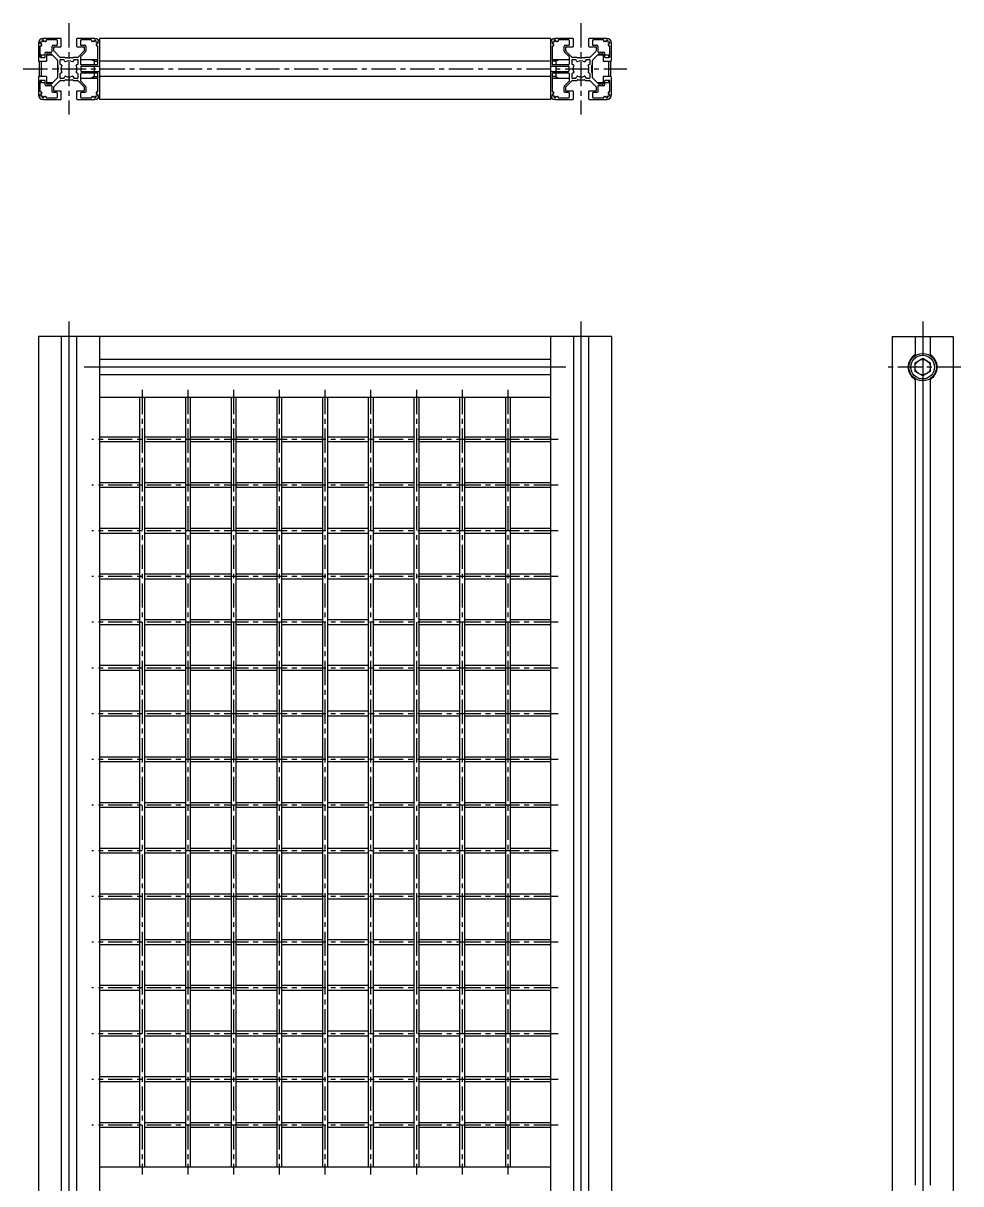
# Model space of a CAD drawing. Extents: x -10 to 605, y -8 to 1496.
# Drawn here: x -10 to 605, y 734 to 1496 of the extents above; entities that cross this region are included whole.
import ezdxf

# ---------------------------------------------------------------- set-up
doc = ezdxf.new("R2010")
doc.units = 0
doc.header["$LTSCALE"] = 0.5
doc.linetypes.add('CENTER', pattern=[50.8, 31.75, -6.35, 6.35, -6.35])
for name, color, linetype in [('MSM_CENTER', 1, 'CENTER'), ('MSM_CONTINUOUS', 7, 'CONTINUOUS'), ('MSM_NARROW', 5, 'CONTINUOUS')]:
    doc.layers.add(name, color=color, linetype=linetype)

msp = doc.modelspace()

# ---------------------------------------------------------------- linework, layer by layer
at = {"layer": 'MSM_CENTER'}
for p, q in [((20, 1495.7), (20, 1435.7)), ((356, 1495.7), (356, 1435.7)), ((-10, 1465.7), (386, 1465.7)), ((20, 1300), (20, 0)), ((356, 1300), (356, 0)), ((580.25, 1300), (580.25, 0)), ((346, 1270), (30, 1270)), ((605.25, 1270), (555.25, 1270)), ((68, 1255), (68, 740)), ((98, 1255), (98, 740)), ((128, 1255), (128, 740)), ((158, 1255), (158, 740)), ((188, 1255), (188, 740)), ((218, 1255), (218, 740)), ((248, 1255), (248, 740)), ((278, 1255), (278, 740)), ((308, 1255), (308, 740)), ((341, 1222.5), (35, 1222.5)), ((341, 1192.5), (35, 1192.5)), ((341, 1162.5), (35, 1162.5)), ((341, 1132.5), (35, 1132.5)), ((341, 1102.5), (35, 1102.5)), ((341, 1072.5), (35, 1072.5)), ((341, 1042.5), (35, 1042.5)), ((341, 1012.5), (35, 1012.5)), ((341, 982.5), (35, 982.5)), ((341, 952.5), (35, 952.5)), ((341, 922.5), (35, 922.5)), ((341, 892.5), (35, 892.5)), ((341, 862.5), (35, 862.5)), ((341, 832.5), (35, 832.5)), ((341, 802.5), (35, 802.5)), ((341, 772.5), (35, 772.5))]:
    msp.add_line(p, q, dxfattribs=at)
at = {"layer": 'MSM_CONTINUOUS'}
for p, q in [((14.6, 1485.7), (3, 1485.7)), ((37, 1485.7), (25.4, 1485.7)), ((40, 1485.7), (40, 1445.7)), ((336, 1485.7), (40, 1485.7)), ((336, 1485.7), (336, 1445.7)), ((350.6, 1485.7), (339, 1485.7)), ((373, 1485.7), (361.4, 1485.7)), ((0, 1482.7), (0, 1471.1)), ((1, 1483), (1, 1482.6)), ((1, 1480.4), (1, 1473.7)), ((2.1, 1483.3), (1.3, 1483.3)), ((1.3, 1482.3), (1.7, 1482.3)), ((1.7, 1480.7), (1.3, 1480.7)), ((2, 1482), (2, 1481)), ((2.4, 1484.4), (2.4, 1483.6)), ((3.1, 1484.7), (2.7, 1484.7)), ((3.4, 1484), (3.4, 1484.4)), ((4.7, 1483.7), (3.7, 1483.7)), ((5, 1484.4), (5, 1484)), ((12, 1484.7), (5.3, 1484.7)), ((9, 1477.2), (9, 1480.7)), ((9.5, 1481.2), (12, 1481.2)), ((10, 1477.47), (10, 1479.9)), ((10.3, 1480.2), (14.6, 1480.2)), ((12.5, 1481.7), (12.5, 1484.2)), ((15, 1480.6), (15, 1485.3)), ((25, 1485.3), (25, 1480.6)), ((25.4, 1480.2), (29.7, 1480.2)), ((27.5, 1484.2), (27.5, 1481.7)), ((34.7, 1484.7), (28, 1484.7)), ((28, 1481.2), (30.5, 1481.2)), ((30, 1479.9), (30, 1477.47)), ((31, 1480.7), (31, 1477.47)), ((35, 1484), (35, 1484.4)), ((36.3, 1483.7), (35.3, 1483.7)), ((36.6, 1484.4), (36.6, 1484)), ((37.3, 1484.7), (36.9, 1484.7)), ((37.6, 1483.6), (37.6, 1484.4)), ((38.7, 1483.3), (37.9, 1483.3)), ((38, 1481), (38, 1482)), ((38.3, 1482.3), (38.7, 1482.3)), ((38.7, 1480.7), (38.3, 1480.7)), ((39, 1482.6), (39, 1483)), ((39, 1469), (39, 1480.4)), ((337, 1483), (337, 1482.6)), ((337, 1480.4), (337, 1468.8)), ((338.1, 1483.3), (337.3, 1483.3)), ((337.3, 1482.3), (337.7, 1482.3)), ((337.7, 1480.7), (337.3, 1480.7)), ((338, 1482), (338, 1481)), ((338.4, 1484.4), (338.4, 1483.6)), ((339.1, 1484.7), (338.7, 1484.7)), ((339.4, 1484), (339.4, 1484.4)), ((340.7, 1483.7), (339.7, 1483.7)), ((341, 1484.4), (341, 1484)), ((348, 1484.7), (341.3, 1484.7)), ((345, 1477.47), (345, 1480.7)), ((345.5, 1481.2), (348, 1481.2)), ((346, 1477.59), (346, 1479.9)), ((346.3, 1480.2), (350.6, 1480.2)), ((348.5, 1481.7), (348.5, 1484.2)), ((351, 1480.6), (351, 1485.3)), ((361, 1485.3), (361, 1480.6)), ((361.4, 1480.2), (365.7, 1480.2)), ((363.5, 1484.2), (363.5, 1481.7)), ((370.7, 1484.7), (364, 1484.7)), ((364, 1481.2), (366.5, 1481.2)), ((366, 1479.9), (366, 1477.59)), ((367, 1480.7), (367, 1477.2)), ((371, 1484), (371, 1484.4)), ((372.3, 1483.7), (371.3, 1483.7)), ((372.6, 1484.4), (372.6, 1484)), ((373.3, 1484.7), (372.9, 1484.7)), ((373.6, 1483.6), (373.6, 1484.4)), ((374.7, 1483.3), (373.9, 1483.3)), ((374, 1481), (374, 1482)), ((374.3, 1482.3), (374.7, 1482.3)), ((374.7, 1480.7), (374.3, 1480.7)), ((375, 1482.6), (375, 1483)), ((375, 1473.7), (375, 1480.4)), ((376, 1471.1), (376, 1482.7)), ((0.4, 1470.7), (5.1, 1470.7)), ((0.5, 1470.7), (0.5, 1460.7)), ((1.7, 1474.7), (1, 1474)), ((1.5, 1473.2), (4, 1473.2)), ((1.7, 1474.7), (1.7, 1473.2)), ((4.5, 1474.7), (1.7, 1474.7)), ((1.7, 1470.7), (1.7, 1460.7)), ((4.5, 1473.7), (4.5, 1476.2)), ((5, 1476.7), (8.5, 1476.7)), ((5.5, 1471.1), (5.5, 1475.4)), ((9.23, 1474.7), (5.5, 1474.7)), ((5.8, 1475.7), (8.11, 1475.7)), ((8.32, 1475.61), (12.41, 1471.52)), ((14.18, 1473.29), (10, 1477.47)), ((12.5, 1471.31), (12.5, 1468.52)), ((14, 1471.4), (14, 1469.07)), ((16.63, 1471.7), (14.3, 1471.7)), ((17.18, 1473.2), (14.39, 1473.2)), ((17.4, 1470.6), (16.89, 1471.54)), ((17.71, 1472.94), (17.33, 1473.16)), ((19.4, 1472.9), (17.86, 1472.9)), ((20, 1472.6), (19.55, 1472.86)), ((20.45, 1472.86), (20, 1472.6)), ((22.14, 1472.9), (20.6, 1472.9)), ((22.74, 1473.2), (22.29, 1472.94)), ((23.11, 1471.54), (22.6, 1470.6)), ((25.61, 1473.2), (22.74, 1473.2)), ((25.7, 1471.7), (23.37, 1471.7)), ((30, 1477.47), (25.82, 1473.29)), ((26, 1469.07), (26, 1471.4)), ((27.5, 1473.14), (27.5, 1469)), ((39, 1471.7), (27.5, 1471.7)), ((30.71, 1476.76), (27.79, 1473.85)), ((36.5, 1471.7), (36.5, 1468.5)), ((336, 1470.7), (40, 1470.7)), ((348.5, 1471.7), (337, 1471.7)), ((339.5, 1471.7), (339.5, 1468.5)), ((348.21, 1473.85), (345.29, 1476.76)), ((350.18, 1473.29), (346.09, 1477.38)), ((348.5, 1469), (348.5, 1473.14)), ((350, 1471.4), (350, 1469.07)), ((352.63, 1471.7), (350.3, 1471.7)), ((353.18, 1473.2), (350.39, 1473.2)), ((353.4, 1470.6), (352.89, 1471.54)), ((353.71, 1472.94), (353.33, 1473.16)), ((355.4, 1472.9), (353.86, 1472.9)), ((356, 1472.6), (355.55, 1472.86)), ((356.45, 1472.86), (356, 1472.6)), ((358.14, 1472.9), (356.6, 1472.9)), ((358.67, 1473.16), (358.29, 1472.94)), ((359.11, 1471.54), (358.6, 1470.6)), ((361.61, 1473.2), (358.82, 1473.2)), ((361.7, 1471.7), (359.37, 1471.7)), ((365.91, 1477.38), (361.82, 1473.29)), ((362, 1469.07), (362, 1471.4)), ((363.5, 1468.52), (363.5, 1471.31)), ((363.59, 1471.52), (367.68, 1475.61)), ((370.5, 1474.7), (366.77, 1474.7)), ((367.5, 1476.7), (371, 1476.7)), ((367.89, 1475.7), (370.2, 1475.7)), ((370.5, 1475.4), (370.5, 1471.1)), ((370.9, 1470.7), (375.6, 1470.7)), ((371.5, 1476.2), (371.5, 1473.7)), ((374.3, 1474.7), (371.5, 1474.7)), ((372, 1473.2), (374.5, 1473.2)), ((375, 1474), (374.3, 1474.7)), ((374.3, 1473.2), (374.3, 1474.7)), ((374.3, 1460.7), (374.3, 1470.7)), ((375.5, 1460.7), (375.5, 1470.7)), ((12.5, 1468.52), (12.5, 1462.88)), ((12.5, 1462.88), (12.5, 1460.09)), ((12.54, 1468.37), (12.76, 1467.99)), ((12.76, 1463.41), (12.54, 1463.03)), ((12.8, 1467.84), (12.8, 1466.3)), ((12.8, 1465.1), (12.8, 1463.56)), ((12.84, 1466.15), (13.1, 1465.7)), ((13.1, 1465.7), (12.84, 1465.25)), ((14.16, 1468.81), (15.11, 1468.3)), ((15.11, 1463.1), (14.16, 1462.6)), ((24.89, 1468.3), (25.84, 1468.81)), ((25.84, 1462.6), (24.89, 1463.1)), ((28, 1468.5), (38.5, 1468.5)), ((28, 1464.2), (28, 1467.2)), ((38.7, 1462.9), (28, 1462.9)), ((28.3, 1467.5), (39.5, 1467.5)), ((39.5, 1463.9), (28.3, 1463.9)), ((36.5, 1467.5), (36.5, 1463.9)), ((36.5, 1462.9), (36.5, 1459.7)), ((39, 1451), (39, 1462.6)), ((336.5, 1467.5), (347.7, 1467.5)), ((347.7, 1463.9), (336.5, 1463.9)), ((337.3, 1468.5), (348, 1468.5)), ((348, 1462.9), (337.5, 1462.9)), ((339.5, 1467.5), (339.5, 1463.9)), ((339.5, 1462.9), (339.5, 1459.7)), ((348, 1467.2), (348, 1464.2)), ((350.16, 1468.81), (351.11, 1468.3)), ((351.11, 1463.1), (350.16, 1462.6)), ((360.89, 1468.3), (361.84, 1468.81)), ((361.84, 1462.6), (360.89, 1463.1)), ((362.9, 1465.7), (363.16, 1466.15)), ((363.16, 1465.25), (362.9, 1465.7)), ((363.2, 1466.3), (363.2, 1467.84)), ((363.2, 1463.56), (363.2, 1465.1)), ((363.24, 1467.99), (363.46, 1468.37)), ((363.46, 1463.03), (363.24, 1463.41)), ((363.5, 1462.88), (363.5, 1468.52)), ((363.5, 1460.09), (363.5, 1462.88)), ((0, 1460.3), (0, 1448.7)), ((5.1, 1460.7), (0.4, 1460.7)), ((1, 1457.7), (1, 1451)), ((1, 1457.4), (1.7, 1456.7)), ((4, 1458.2), (1.5, 1458.2)), ((1.7, 1458.2), (1.7, 1456.7)), ((1.7, 1456.7), (4.5, 1456.7)), ((4.5, 1455.2), (4.5, 1457.7)), ((5.5, 1456), (5.5, 1460.3)), ((5.5, 1456.7), (9.23, 1456.7)), ((8.11, 1455.7), (5.8, 1455.7)), ((12.41, 1459.88), (8.32, 1455.79)), ((10.09, 1454.02), (14.18, 1458.11)), ((14, 1462.33), (14, 1460)), ((14.3, 1459.7), (16.63, 1459.7)), ((14.39, 1458.2), (17.18, 1458.2)), ((16.89, 1459.86), (17.4, 1460.81)), ((17.33, 1458.24), (17.71, 1458.46)), ((17.86, 1458.5), (19.4, 1458.5)), ((19.55, 1458.54), (20, 1458.8)), ((20, 1458.8), (20.45, 1458.54)), ((20.6, 1458.5), (22.14, 1458.5)), ((22.29, 1458.46), (22.67, 1458.24)), ((22.6, 1460.81), (23.11, 1459.86)), ((22.82, 1458.2), (25.61, 1458.2)), ((23.37, 1459.7), (25.7, 1459.7)), ((25.82, 1458.11), (29.91, 1454.02)), ((26, 1460), (26, 1462.33)), ((27.5, 1462.4), (27.5, 1458.26)), ((27.5, 1459.7), (39, 1459.7)), ((27.79, 1457.56), (30.71, 1454.64)), ((336, 1460.7), (40, 1460.7)), ((337, 1462.4), (337, 1451)), ((337, 1459.7), (348.5, 1459.7)), ((345.29, 1454.64), (348.21, 1457.56)), ((346, 1453.93), (350.18, 1458.11)), ((348.5, 1458.26), (348.5, 1462.4)), ((350, 1462.33), (350, 1460)), ((350.3, 1459.7), (352.63, 1459.7)), ((350.39, 1458.2), (353.26, 1458.2)), ((352.89, 1459.86), (353.4, 1460.81)), ((353.26, 1458.2), (353.71, 1458.46)), ((353.86, 1458.5), (355.4, 1458.5)), ((355.55, 1458.54), (356, 1458.8)), ((356, 1458.8), (356.45, 1458.54)), ((356.6, 1458.5), (358.14, 1458.5)), ((358.29, 1458.46), (358.67, 1458.24)), ((358.6, 1460.81), (359.11, 1459.86)), ((358.82, 1458.2), (361.61, 1458.2)), ((359.37, 1459.7), (361.7, 1459.7)), ((361.82, 1458.11), (366, 1453.93)), ((362, 1460), (362, 1462.33)), ((367.68, 1455.79), (363.59, 1459.88)), ((366.77, 1456.7), (370.5, 1456.7)), ((370.2, 1455.7), (367.89, 1455.7)), ((370.5, 1460.3), (370.5, 1456)), ((375.6, 1460.7), (370.9, 1460.7)), ((371.5, 1457.7), (371.5, 1455.2)), ((371.5, 1456.7), (374.3, 1456.7)), ((374.5, 1458.2), (372, 1458.2)), ((374.3, 1456.7), (374.3, 1458.2)), ((374.3, 1456.7), (375, 1457.4)), ((375, 1451), (375, 1457.7)), ((376, 1448.7), (376, 1460.3)), ((1, 1448.8), (1, 1448.4)), ((1.3, 1450.7), (1.7, 1450.7)), ((1.7, 1449.1), (1.3, 1449.1)), ((1.3, 1448.1), (2.1, 1448.1)), ((2, 1450.4), (2, 1449.4)), ((2.4, 1447.8), (2.4, 1447)), ((3.4, 1447), (3.4, 1447.4)), ((3.7, 1447.7), (4.7, 1447.7)), ((8.5, 1454.7), (5, 1454.7)), ((5, 1447.4), (5, 1447)), ((9, 1450.7), (9, 1454.2)), ((12, 1450.2), (9.5, 1450.2)), ((10, 1451.5), (10, 1453.81)), ((14.6, 1451.2), (10.3, 1451.2)), ((12.5, 1447.2), (12.5, 1449.7)), ((15, 1446.1), (15, 1450.8)), ((25, 1450.8), (25, 1446.1)), ((29.7, 1451.2), (25.4, 1451.2)), ((27.5, 1449.7), (27.5, 1447.2)), ((30.5, 1450.2), (28, 1450.2)), ((30, 1453.81), (30, 1451.5)), ((31, 1453.93), (31, 1450.7)), ((35, 1447), (35, 1447.4)), ((35.3, 1447.7), (36.3, 1447.7)), ((36.6, 1447.4), (36.6, 1447)), ((37.6, 1447), (37.6, 1447.8)), ((37.9, 1448.1), (38.7, 1448.1)), ((38, 1449.4), (38, 1450.4)), ((38.3, 1450.7), (38.7, 1450.7)), ((38.7, 1449.1), (38.3, 1449.1)), ((39, 1448.4), (39, 1448.8)), ((337, 1448.8), (337, 1448.4)), ((337.3, 1450.7), (337.7, 1450.7)), ((337.7, 1449.1), (337.3, 1449.1)), ((337.3, 1448.1), (338.1, 1448.1)), ((338, 1450.4), (338, 1449.4)), ((338.4, 1447.8), (338.4, 1447)), ((339.4, 1447), (339.4, 1447.4)), ((339.7, 1447.7), (340.7, 1447.7)), ((341, 1447.4), (341, 1447)), ((345, 1450.7), (345, 1453.93)), ((348, 1450.2), (345.5, 1450.2)), ((346, 1451.5), (346, 1453.93)), ((350.6, 1451.2), (346.3, 1451.2)), ((348.5, 1447.2), (348.5, 1449.7)), ((351, 1446.1), (351, 1450.8)), ((361, 1450.8), (361, 1446.1)), ((365.7, 1451.2), (361.4, 1451.2)), ((363.5, 1449.7), (363.5, 1447.2)), ((366.5, 1450.2), (364, 1450.2)), ((366, 1453.93), (366, 1451.5)), ((367, 1454.2), (367, 1450.7)), ((371, 1454.7), (367.5, 1454.7)), ((371, 1447), (371, 1447.4)), ((371.3, 1447.7), (372.3, 1447.7)), ((372.6, 1447.4), (372.6, 1447)), ((373.6, 1447), (373.6, 1447.8)), ((373.9, 1448.1), (374.7, 1448.1)), ((374, 1449.4), (374, 1450.4)), ((374.3, 1450.7), (374.7, 1450.7)), ((374.7, 1449.1), (374.3, 1449.1)), ((375, 1448.4), (375, 1448.8)), ((2.7, 1446.7), (3.1, 1446.7)), ((3, 1445.7), (14.6, 1445.7)), ((5.3, 1446.7), (12, 1446.7)), ((25.4, 1445.7), (37, 1445.7)), ((28, 1446.7), (34.7, 1446.7)), ((36.9, 1446.7), (37.3, 1446.7)), ((336, 1445.7), (40, 1445.7)), ((338.7, 1446.7), (339.1, 1446.7)), ((339, 1445.7), (350.6, 1445.7)), ((341.3, 1446.7), (348, 1446.7)), ((361.4, 1445.7), (373, 1445.7)), ((364, 1446.7), (370.7, 1446.7)), ((372.9, 1446.7), (373.3, 1446.7)), ((0, 1290), (0, 10)), ((376, 1290), (0, 1290)), ((15, 1290), (15, 10)), ((20, 1290), (20, 10)), ((25, 1290), (25, 10)), ((40, 1290), (40, 10)), ((336, 1290), (336, 10)), ((351, 1290), (351, 10)), ((356, 1290), (356, 10)), ((361, 1290), (361, 10)), ((376, 1290), (376, 10)), ((560.25, 1290), (560.25, 10)), ((560.25, 1290), (600.25, 1290)), ((575.25, 1290), (575.25, 1278.08)), ((580.25, 1290), (580.25, 1279)), ((585.25, 1290), (585.25, 1278.08)), ((600.25, 1290), (600.25, 10)), ((336, 1275), (40, 1275)), ((575, 1277.92), (574.85, 1277.82)), ((575.11, 1277.99), (575, 1277.92)), ((575.18, 1278.04), (575.11, 1277.99)), ((575.23, 1278.07), (575.18, 1278.04)), ((575.25, 1278.08), (575.23, 1278.07)), ((575.25, 1272.89), (580.25, 1275.77)), ((575.25, 1267.11), (575.25, 1272.89)), ((580.25, 1275.77), (585.25, 1272.89)), ((585.28, 1278.06), (585.25, 1278.08)), ((585.25, 1278.08), (585.25, 1278.08)), ((585.25, 1272.89), (585.25, 1267.11)), ((585.37, 1278), (585.28, 1278.06)), ((585.49, 1277.93), (585.37, 1278)), ((585.65, 1277.82), (585.49, 1277.93)), ((336, 1270), (40, 1270)), ((336, 1265), (40, 1265)), ((580.25, 1264.23), (575.25, 1267.11)), ((585.25, 1267.11), (580.25, 1264.23)), ((574.85, 1262.18), (575.02, 1262.07)), ((575.02, 1262.07), (575.13, 1262)), ((575.13, 1262), (575.22, 1261.94)), ((575.22, 1261.94), (575.25, 1261.92)), ((575.25, 1261.92), (575.25, 733.08)), ((575.25, 1261.92), (575.25, 1261.92)), ((580.25, 1261), (580.25, 734)), ((585.25, 1261.92), (585.27, 1261.93)), ((585.25, 1261.92), (585.25, 733.08)), ((585.27, 1261.93), (585.32, 1261.96)), ((585.32, 1261.96), (585.39, 1262.01)), ((585.39, 1262.01), (585.5, 1262.08)), ((585.5, 1262.08), (585.65, 1262.18)), ((336, 1250), (40, 1250)), ((66.4, 1250), (66.4, 745)), ((69.6, 1250), (69.6, 745)), ((96.4, 1250), (96.4, 745)), ((99.6, 1250), (99.6, 745)), ((126.4, 1250), (126.4, 745)), ((129.6, 1250), (129.6, 745)), ((156.4, 1250), (156.4, 745)), ((159.6, 1250), (159.6, 745)), ((186.4, 1250), (186.4, 745)), ((189.6, 1250), (189.6, 745)), ((216.4, 1250), (216.4, 745)), ((219.6, 1250), (219.6, 745)), ((246.4, 1250), (246.4, 745)), ((249.6, 1250), (249.6, 745)), ((276.4, 1250), (276.4, 745)), ((279.6, 1250), (279.6, 745)), ((306.4, 1250), (306.4, 745)), ((309.6, 1250), (309.6, 745)), ((66.4, 1224.1), (40, 1224.1)), ((66.4, 1220.9), (40, 1220.9)), ((96.4, 1224.1), (69.6, 1224.1)), ((96.4, 1220.9), (69.6, 1220.9)), ((126.4, 1224.1), (99.6, 1224.1)), ((126.4, 1220.9), (99.6, 1220.9)), ((156.4, 1224.1), (129.6, 1224.1)), ((156.4, 1220.9), (129.6, 1220.9)), ((186.4, 1224.1), (159.6, 1224.1)), ((186.4, 1220.9), (159.6, 1220.9)), ((216.4, 1224.1), (189.6, 1224.1)), ((216.4, 1220.9), (189.6, 1220.9)), ((246.4, 1224.1), (219.6, 1224.1)), ((246.4, 1220.9), (219.6, 1220.9)), ((276.4, 1224.1), (249.6, 1224.1)), ((276.4, 1220.9), (249.6, 1220.9)), ((306.4, 1224.1), (279.6, 1224.1)), ((306.4, 1220.9), (279.6, 1220.9)), ((336, 1224.1), (309.6, 1224.1)), ((336, 1220.9), (309.6, 1220.9)), ((66.4, 1194.1), (40, 1194.1)), ((66.4, 1190.9), (40, 1190.9)), ((96.4, 1194.1), (69.6, 1194.1)), ((96.4, 1190.9), (69.6, 1190.9)), ((126.4, 1194.1), (99.6, 1194.1)), ((126.4, 1190.9), (99.6, 1190.9)), ((156.4, 1194.1), (129.6, 1194.1)), ((156.4, 1190.9), (129.6, 1190.9)), ((186.4, 1194.1), (159.6, 1194.1)), ((186.4, 1190.9), (159.6, 1190.9)), ((216.4, 1194.1), (189.6, 1194.1)), ((216.4, 1190.9), (189.6, 1190.9)), ((246.4, 1194.1), (219.6, 1194.1)), ((246.4, 1190.9), (219.6, 1190.9)), ((276.4, 1194.1), (249.6, 1194.1)), ((276.4, 1190.9), (249.6, 1190.9)), ((306.4, 1194.1), (279.6, 1194.1)), ((306.4, 1190.9), (279.6, 1190.9)), ((336, 1194.1), (309.6, 1194.1)), ((336, 1190.9), (309.6, 1190.9)), ((66.4, 1164.1), (40, 1164.1)), ((66.4, 1160.9), (40, 1160.9)), ((96.4, 1164.1), (69.6, 1164.1)), ((96.4, 1160.9), (69.6, 1160.9)), ((126.4, 1164.1), (99.6, 1164.1)), ((126.4, 1160.9), (99.6, 1160.9)), ((156.4, 1164.1), (129.6, 1164.1)), ((156.4, 1160.9), (129.6, 1160.9)), ((186.4, 1164.1), (159.6, 1164.1)), ((186.4, 1160.9), (159.6, 1160.9)), ((216.4, 1164.1), (189.6, 1164.1)), ((216.4, 1160.9), (189.6, 1160.9)), ((246.4, 1164.1), (219.6, 1164.1)), ((246.4, 1160.9), (219.6, 1160.9)), ((276.4, 1164.1), (249.6, 1164.1)), ((276.4, 1160.9), (249.6, 1160.9)), ((306.4, 1164.1), (279.6, 1164.1)), ((306.4, 1160.9), (279.6, 1160.9)), ((336, 1164.1), (309.6, 1164.1)), ((336, 1160.9), (309.6, 1160.9)), ((66.4, 1134.1), (40, 1134.1)), ((66.4, 1130.9), (40, 1130.9)), ((96.4, 1134.1), (69.6, 1134.1)), ((96.4, 1130.9), (69.6, 1130.9)), ((126.4, 1134.1), (99.6, 1134.1)), ((126.4, 1130.9), (99.6, 1130.9)), ((156.4, 1134.1), (129.6, 1134.1)), ((156.4, 1130.9), (129.6, 1130.9)), ((186.4, 1134.1), (159.6, 1134.1)), ((186.4, 1130.9), (159.6, 1130.9)), ((216.4, 1134.1), (189.6, 1134.1)), ((216.4, 1130.9), (189.6, 1130.9)), ((246.4, 1134.1), (219.6, 1134.1)), ((246.4, 1130.9), (219.6, 1130.9)), ((276.4, 1134.1), (249.6, 1134.1)), ((276.4, 1130.9), (249.6, 1130.9)), ((306.4, 1134.1), (279.6, 1134.1)), ((306.4, 1130.9), (279.6, 1130.9)), ((336, 1134.1), (309.6, 1134.1)), ((336, 1130.9), (309.6, 1130.9)), ((66.4, 1104.1), (40, 1104.1)), ((66.4, 1100.9), (40, 1100.9)), ((96.4, 1104.1), (69.6, 1104.1)), ((96.4, 1100.9), (69.6, 1100.9)), ((126.4, 1104.1), (99.6, 1104.1)), ((126.4, 1100.9), (99.6, 1100.9)), ((156.4, 1104.1), (129.6, 1104.1)), ((156.4, 1100.9), (129.6, 1100.9)), ((186.4, 1104.1), (159.6, 1104.1)), ((186.4, 1100.9), (159.6, 1100.9)), ((216.4, 1104.1), (189.6, 1104.1)), ((216.4, 1100.9), (189.6, 1100.9)), ((246.4, 1104.1), (219.6, 1104.1)), ((246.4, 1100.9), (219.6, 1100.9)), ((276.4, 1104.1), (249.6, 1104.1)), ((276.4, 1100.9), (249.6, 1100.9)), ((306.4, 1104.1), (279.6, 1104.1)), ((306.4, 1100.9), (279.6, 1100.9)), ((336, 1104.1), (309.6, 1104.1)), ((336, 1100.9), (309.6, 1100.9)), ((66.4, 1074.1), (40, 1074.1)), ((96.4, 1074.1), (69.6, 1074.1)), ((126.4, 1074.1), (99.6, 1074.1)), ((156.4, 1074.1), (129.6, 1074.1)), ((186.4, 1074.1), (159.6, 1074.1)), ((216.4, 1074.1), (189.6, 1074.1)), ((246.4, 1074.1), (219.6, 1074.1)), ((276.4, 1074.1), (249.6, 1074.1)), ((306.4, 1074.1), (279.6, 1074.1)), ((336, 1074.1), (309.6, 1074.1)), ((66.4, 1070.9), (40, 1070.9)), ((96.4, 1070.9), (69.6, 1070.9)), ((126.4, 1070.9), (99.6, 1070.9)), ((156.4, 1070.9), (129.6, 1070.9)), ((186.4, 1070.9), (159.6, 1070.9)), ((216.4, 1070.9), (189.6, 1070.9)), ((246.4, 1070.9), (219.6, 1070.9)), ((276.4, 1070.9), (249.6, 1070.9)), ((306.4, 1070.9), (279.6, 1070.9)), ((336, 1070.9), (309.6, 1070.9)), ((66.4, 1044.1), (40, 1044.1)), ((96.4, 1044.1), (69.6, 1044.1)), ((126.4, 1044.1), (99.6, 1044.1)), ((156.4, 1044.1), (129.6, 1044.1)), ((186.4, 1044.1), (159.6, 1044.1)), ((216.4, 1044.1), (189.6, 1044.1)), ((246.4, 1044.1), (219.6, 1044.1)), ((276.4, 1044.1), (249.6, 1044.1)), ((306.4, 1044.1), (279.6, 1044.1)), ((336, 1044.1), (309.6, 1044.1)), ((66.4, 1040.9), (40, 1040.9)), ((96.4, 1040.9), (69.6, 1040.9)), ((126.4, 1040.9), (99.6, 1040.9)), ((156.4, 1040.9), (129.6, 1040.9)), ((186.4, 1040.9), (159.6, 1040.9)), ((216.4, 1040.9), (189.6, 1040.9)), ((246.4, 1040.9), (219.6, 1040.9)), ((276.4, 1040.9), (249.6, 1040.9)), ((306.4, 1040.9), (279.6, 1040.9)), ((336, 1040.9), (309.6, 1040.9)), ((66.4, 1014.1), (40, 1014.1)), ((96.4, 1014.1), (69.6, 1014.1)), ((126.4, 1014.1), (99.6, 1014.1)), ((156.4, 1014.1), (129.6, 1014.1)), ((186.4, 1014.1), (159.6, 1014.1)), ((216.4, 1014.1), (189.6, 1014.1)), ((246.4, 1014.1), (219.6, 1014.1)), ((276.4, 1014.1), (249.6, 1014.1)), ((306.4, 1014.1), (279.6, 1014.1)), ((336, 1014.1), (309.6, 1014.1)), ((66.4, 1010.9), (40, 1010.9)), ((96.4, 1010.9), (69.6, 1010.9)), ((126.4, 1010.9), (99.6, 1010.9)), ((156.4, 1010.9), (129.6, 1010.9)), ((186.4, 1010.9), (159.6, 1010.9)), ((216.4, 1010.9), (189.6, 1010.9)), ((246.4, 1010.9), (219.6, 1010.9)), ((276.4, 1010.9), (249.6, 1010.9)), ((306.4, 1010.9), (279.6, 1010.9)), ((336, 1010.9), (309.6, 1010.9)), ((66.4, 984.1), (40, 984.1)), ((96.4, 984.1), (69.6, 984.1)), ((126.4, 984.1), (99.6, 984.1)), ((156.4, 984.1), (129.6, 984.1)), ((186.4, 984.1), (159.6, 984.1)), ((216.4, 984.1), (189.6, 984.1)), ((246.4, 984.1), (219.6, 984.1)), ((276.4, 984.1), (249.6, 984.1)), ((306.4, 984.1), (279.6, 984.1)), ((336, 984.1), (309.6, 984.1)), ((66.4, 980.9), (40, 980.9)), ((96.4, 980.9), (69.6, 980.9)), ((126.4, 980.9), (99.6, 980.9)), ((156.4, 980.9), (129.6, 980.9)), ((186.4, 980.9), (159.6, 980.9)), ((216.4, 980.9), (189.6, 980.9)), ((246.4, 980.9), (219.6, 980.9)), ((276.4, 980.9), (249.6, 980.9)), ((306.4, 980.9), (279.6, 980.9)), ((336, 980.9), (309.6, 980.9)), ((66.4, 954.1), (40, 954.1)), ((96.4, 954.1), (69.6, 954.1)), ((126.4, 954.1), (99.6, 954.1)), ((156.4, 954.1), (129.6, 954.1)), ((186.4, 954.1), (159.6, 954.1)), ((216.4, 954.1), (189.6, 954.1)), ((246.4, 954.1), (219.6, 954.1)), ((276.4, 954.1), (249.6, 954.1)), ((306.4, 954.1), (279.6, 954.1)), ((336, 954.1), (309.6, 954.1)), ((66.4, 950.9), (40, 950.9)), ((96.4, 950.9), (69.6, 950.9)), ((126.4, 950.9), (99.6, 950.9)), ((156.4, 950.9), (129.6, 950.9)), ((186.4, 950.9), (159.6, 950.9)), ((216.4, 950.9), (189.6, 950.9)), ((246.4, 950.9), (219.6, 950.9)), ((276.4, 950.9), (249.6, 950.9)), ((306.4, 950.9), (279.6, 950.9)), ((336, 950.9), (309.6, 950.9)), ((66.4, 924.1), (40, 924.1)), ((96.4, 924.1), (69.6, 924.1)), ((126.4, 924.1), (99.6, 924.1)), ((156.4, 924.1), (129.6, 924.1)), ((186.4, 924.1), (159.6, 924.1)), ((216.4, 924.1), (189.6, 924.1)), ((246.4, 924.1), (219.6, 924.1)), ((276.4, 924.1), (249.6, 924.1)), ((306.4, 924.1), (279.6, 924.1)), ((336, 924.1), (309.6, 924.1)), ((66.4, 920.9), (40, 920.9)), ((96.4, 920.9), (69.6, 920.9)), ((126.4, 920.9), (99.6, 920.9)), ((156.4, 920.9), (129.6, 920.9)), ((186.4, 920.9), (159.6, 920.9)), ((216.4, 920.9), (189.6, 920.9)), ((246.4, 920.9), (219.6, 920.9)), ((276.4, 920.9), (249.6, 920.9)), ((306.4, 920.9), (279.6, 920.9)), ((336, 920.9), (309.6, 920.9)), ((66.4, 894.1), (40, 894.1)), ((96.4, 894.1), (69.6, 894.1)), ((126.4, 894.1), (99.6, 894.1)), ((156.4, 894.1), (129.6, 894.1)), ((186.4, 894.1), (159.6, 894.1)), ((216.4, 894.1), (189.6, 894.1)), ((246.4, 894.1), (219.6, 894.1)), ((276.4, 894.1), (249.6, 894.1)), ((306.4, 894.1), (279.6, 894.1)), ((336, 894.1), (309.6, 894.1)), ((66.4, 890.9), (40, 890.9)), ((96.4, 890.9), (69.6, 890.9)), ((126.4, 890.9), (99.6, 890.9)), ((156.4, 890.9), (129.6, 890.9)), ((186.4, 890.9), (159.6, 890.9)), ((216.4, 890.9), (189.6, 890.9)), ((246.4, 890.9), (219.6, 890.9)), ((276.4, 890.9), (249.6, 890.9)), ((306.4, 890.9), (279.6, 890.9)), ((336, 890.9), (309.6, 890.9)), ((66.4, 864.1), (40, 864.1)), ((66.4, 860.9), (40, 860.9)), ((96.4, 864.1), (69.6, 864.1)), ((96.4, 860.9), (69.6, 860.9)), ((126.4, 864.1), (99.6, 864.1)), ((126.4, 860.9), (99.6, 860.9)), ((156.4, 864.1), (129.6, 864.1)), ((156.4, 860.9), (129.6, 860.9)), ((186.4, 864.1), (159.6, 864.1)), ((186.4, 860.9), (159.6, 860.9)), ((216.4, 864.1), (189.6, 864.1)), ((216.4, 860.9), (189.6, 860.9)), ((246.4, 864.1), (219.6, 864.1)), ((246.4, 860.9), (219.6, 860.9)), ((276.4, 864.1), (249.6, 864.1)), ((276.4, 860.9), (249.6, 860.9)), ((306.4, 864.1), (279.6, 864.1)), ((306.4, 860.9), (279.6, 860.9)), ((336, 864.1), (309.6, 864.1)), ((336, 860.9), (309.6, 860.9)), ((66.4, 834.1), (40, 834.1)), ((66.4, 830.9), (40, 830.9)), ((96.4, 834.1), (69.6, 834.1)), ((96.4, 830.9), (69.6, 830.9)), ((126.4, 834.1), (99.6, 834.1)), ((126.4, 830.9), (99.6, 830.9)), ((156.4, 834.1), (129.6, 834.1)), ((156.4, 830.9), (129.6, 830.9)), ((186.4, 834.1), (159.6, 834.1)), ((186.4, 830.9), (159.6, 830.9)), ((216.4, 834.1), (189.6, 834.1)), ((216.4, 830.9), (189.6, 830.9)), ((246.4, 834.1), (219.6, 834.1)), ((246.4, 830.9), (219.6, 830.9)), ((276.4, 834.1), (249.6, 834.1)), ((276.4, 830.9), (249.6, 830.9)), ((306.4, 834.1), (279.6, 834.1)), ((306.4, 830.9), (279.6, 830.9)), ((336, 834.1), (309.6, 834.1)), ((336, 830.9), (309.6, 830.9)), ((66.4, 804.1), (40, 804.1)), ((66.4, 800.9), (40, 800.9)), ((96.4, 804.1), (69.6, 804.1)), ((96.4, 800.9), (69.6, 800.9)), ((126.4, 804.1), (99.6, 804.1)), ((126.4, 800.9), (99.6, 800.9)), ((156.4, 804.1), (129.6, 804.1)), ((156.4, 800.9), (129.6, 800.9)), ((186.4, 804.1), (159.6, 804.1)), ((186.4, 800.9), (159.6, 800.9)), ((216.4, 804.1), (189.6, 804.1)), ((216.4, 800.9), (189.6, 800.9)), ((246.4, 804.1), (219.6, 804.1)), ((246.4, 800.9), (219.6, 800.9)), ((276.4, 804.1), (249.6, 804.1)), ((276.4, 800.9), (249.6, 800.9)), ((306.4, 804.1), (279.6, 804.1)), ((306.4, 800.9), (279.6, 800.9)), ((336, 804.1), (309.6, 804.1)), ((336, 800.9), (309.6, 800.9)), ((66.4, 774.1), (40, 774.1)), ((66.4, 770.9), (40, 770.9)), ((96.4, 774.1), (69.6, 774.1)), ((96.4, 770.9), (69.6, 770.9)), ((126.4, 774.1), (99.6, 774.1)), ((126.4, 770.9), (99.6, 770.9)), ((156.4, 774.1), (129.6, 774.1)), ((156.4, 770.9), (129.6, 770.9)), ((186.4, 774.1), (159.6, 774.1)), ((186.4, 770.9), (159.6, 770.9)), ((216.4, 774.1), (189.6, 774.1)), ((216.4, 770.9), (189.6, 770.9)), ((246.4, 774.1), (219.6, 774.1)), ((246.4, 770.9), (219.6, 770.9)), ((276.4, 774.1), (249.6, 774.1)), ((276.4, 770.9), (249.6, 770.9)), ((306.4, 774.1), (279.6, 774.1)), ((306.4, 770.9), (279.6, 770.9)), ((336, 774.1), (309.6, 774.1)), ((336, 770.9), (309.6, 770.9)), ((336, 745), (40, 745))]:
    msp.add_line(p, q, dxfattribs=at)
for radius in [9, 7.8, 5]:
    msp.add_circle((580.25, 1270), radius, dxfattribs=at)
for centre, radius, start, end in [((3, 1482.7), 3, 90, 180), ((14.6, 1485.3), 0.4, 0, 90), ((25.4, 1485.3), 0.4, 90, 180), ((37, 1482.7), 3, 0, 90), ((339, 1482.7), 3, 90, 180), ((350.6, 1485.3), 0.4, 0, 90), ((361.4, 1485.3), 0.4, 90, 180), ((373, 1482.7), 3, 0, 90), ((1.3, 1483), 0.3, 90, 180), ((1.3, 1482.6), 0.3, 180, 270), ((1.3, 1480.4), 0.3, 90, 180), ((1.7, 1482), 0.3, 0, 90), ((1.7, 1481), 0.3, 270, 0), ((2.1, 1483.6), 0.3, 270, 0), ((2.7, 1484.4), 0.3, 90, 180), ((3.1, 1484.4), 0.3, 0, 90), ((3.7, 1484), 0.3, 180, 270), ((4.7, 1484), 0.3, 270, 0), ((5.3, 1484.4), 0.3, 90, 180), ((9.5, 1480.7), 0.5, 90, 180), ((10.3, 1479.9), 0.3, 90, 180), ((12, 1484.2), 0.5, 0, 90), ((12, 1481.7), 0.5, 270, 0), ((14.6, 1480.6), 0.4, 270, 0), ((25.4, 1480.6), 0.4, 180, 270), ((28, 1484.2), 0.5, 90, 180), ((28, 1481.7), 0.5, 180, 270), ((29.7, 1479.9), 0.3, 0, 90), ((30.5, 1480.7), 0.5, 0, 90), ((34.7, 1484.4), 0.3, 0, 90), ((35.3, 1484), 0.3, 180, 270), ((36.3, 1484), 0.3, 270, 0), ((36.9, 1484.4), 0.3, 90, 180), ((37.3, 1484.4), 0.3, 0, 90), ((37.9, 1483.6), 0.3, 180, 270), ((38.3, 1482), 0.3, 90, 180), ((38.3, 1481), 0.3, 180, 270), ((38.7, 1483), 0.3, 0, 90), ((38.7, 1482.6), 0.3, 270, 0), ((38.7, 1480.4), 0.3, 0, 90), ((337.3, 1483), 0.3, 90, 180), ((337.3, 1482.6), 0.3, 180, 270), ((337.3, 1480.4), 0.3, 90, 180), ((337.7, 1482), 0.3, 0, 90), ((337.7, 1481), 0.3, 270, 0), ((338.1, 1483.6), 0.3, 270, 0), ((338.7, 1484.4), 0.3, 90, 180), ((339.1, 1484.4), 0.3, 0, 90), ((339.7, 1484), 0.3, 180, 270), ((340.7, 1484), 0.3, 270, 0), ((341.3, 1484.4), 0.3, 90, 180), ((345.5, 1480.7), 0.5, 90, 180), ((346.3, 1479.9), 0.3, 90, 180), ((348, 1484.2), 0.5, 0, 90), ((348, 1481.7), 0.5, 270, 0), ((350.6, 1480.6), 0.4, 270, 0), ((361.4, 1480.6), 0.4, 180, 270), ((364, 1484.2), 0.5, 90, 180), ((364, 1481.7), 0.5, 180, 270), ((365.7, 1479.9), 0.3, 0, 90), ((366.5, 1480.7), 0.5, 0, 90), ((370.7, 1484.4), 0.3, 0, 90), ((371.3, 1484), 0.3, 180, 270), ((372.3, 1484), 0.3, 270, 0), ((372.9, 1484.4), 0.3, 90, 180), ((373.3, 1484.4), 0.3, 0, 90), ((373.9, 1483.6), 0.3, 180, 270), ((374.3, 1482), 0.3, 90, 180), ((374.3, 1481), 0.3, 180, 270), ((374.7, 1483), 0.3, 0, 90), ((374.7, 1482.6), 0.3, 270, 0), ((374.7, 1480.4), 0.3, 0, 90), ((0.4, 1471.1), 0.4, 180, 270), ((1.5, 1473.7), 0.5, 180, 270), ((4, 1473.7), 0.5, 270, 0), ((5, 1476.2), 0.5, 90, 180), ((5.1, 1471.1), 0.4, 270, 0), ((5.8, 1475.4), 0.3, 90, 180), ((8.11, 1475.4), 0.3, 45, 90), ((8.5, 1477.2), 0.5, 270, 0), ((12.2, 1471.31), 0.3, 0, 45), ((14.3, 1471.4), 0.3, 90, 180), ((14.39, 1473.5), 0.3, 225, 270), ((16.63, 1471.4), 0.3, 28, 90), ((17.18, 1472.9), 0.3, 59.99927, 90), ((17.66, 1470.74), 0.3, 208, 294.90142), ((17.86, 1473.2), 0.3, 239.99927, 270), ((20, 1465.7), 5.25, 65.09858, 114.90142), ((19.4, 1472.6), 0.3, 60, 90), ((20.6, 1472.6), 0.3, 90, 120), ((22.14, 1473.2), 0.3, 270, 300.00073), ((22.34, 1470.74), 0.3, 245.09858, 332), ((23.37, 1471.4), 0.3, 90, 152), ((25.61, 1473.5), 0.3, 270, 315), ((25.7, 1471.4), 0.3, 0, 90), ((28.5, 1473.14), 1, 135, 180), ((30, 1477.47), 1, 315, 0), ((346, 1477.47), 1, 180, 225), ((346.3, 1477.59), 0.3, 180, 225), ((347.5, 1473.14), 1, 0, 45), ((350.3, 1471.4), 0.3, 90, 180), ((350.39, 1473.5), 0.3, 225, 270), ((352.63, 1471.4), 0.3, 28, 90), ((353.18, 1472.9), 0.3, 59.99927, 90), ((353.66, 1470.74), 0.3, 208, 294.90142), ((353.86, 1473.2), 0.3, 239.99927, 270), ((356, 1465.7), 5.25, 65.09858, 114.90142), ((355.4, 1472.6), 0.3, 60, 90), ((356.6, 1472.6), 0.3, 90, 120), ((358.14, 1473.2), 0.3, 270, 300.00073), ((358.34, 1470.74), 0.3, 245.09858, 332), ((358.82, 1472.9), 0.3, 90, 120.00073), ((359.37, 1471.4), 0.3, 90, 152), ((361.61, 1473.5), 0.3, 270, 315), ((361.7, 1471.4), 0.3, 0, 90), ((363.8, 1471.31), 0.3, 135, 180), ((365.7, 1477.59), 0.3, 315, 0), ((367.5, 1477.2), 0.5, 180, 270), ((367.89, 1475.4), 0.3, 90, 135), ((370.2, 1475.4), 0.3, 0, 90), ((370.9, 1471.1), 0.4, 180, 270), ((371, 1476.2), 0.5, 0, 90), ((372, 1473.7), 0.5, 180, 270), ((374.5, 1473.7), 0.5, 270, 0), ((375.6, 1471.1), 0.4, 270, 0), ((12.8, 1468.52), 0.3, 180, 210.00073), ((12.8, 1462.88), 0.3, 149.99927, 180), ((12.5, 1467.84), 0.3, 0, 30.00073), ((12.5, 1463.56), 0.3, 329.99927, 0), ((13.1, 1466.3), 0.3, 180, 210), ((13.1, 1465.1), 0.3, 150, 180), ((14.3, 1469.07), 0.3, 180, 242), ((14.3, 1462.33), 0.3, 118, 180), ((20, 1465.7), 5.25, 155.09858, 204.90142), ((14.97, 1468.04), 0.3, 335.09858, 62), ((14.97, 1463.37), 0.3, 298, 24.90142), ((25.03, 1468.04), 0.3, 118, 204.90142), ((25.03, 1463.37), 0.3, 155.09858, 242), ((20, 1465.7), 5.25, 335.09858, 24.90142), ((25.7, 1469.07), 0.3, 298, 0), ((25.7, 1462.33), 0.3, 0, 62), ((28, 1469), 0.5, 180, 270), ((28, 1462.4), 0.5, 90, 180), ((28.3, 1467.2), 0.3, 90, 180), ((28.3, 1464.2), 0.3, 180, 270), ((38.5, 1469), 0.5, 270, 0), ((38.7, 1462.6), 0.3, 0, 90), ((39.5, 1468), 0.5, 270, 0), ((39.5, 1463.4), 0.5, 0, 90), ((336.5, 1468), 0.5, 180, 270), ((336.5, 1463.4), 0.5, 90, 180), ((337.3, 1468.8), 0.3, 180, 270), ((337.5, 1462.4), 0.5, 90, 180), ((347.7, 1467.2), 0.3, 0, 90), ((347.7, 1464.2), 0.3, 270, 0), ((348, 1469), 0.5, 270, 0), ((348, 1462.4), 0.5, 0, 90), ((350.3, 1469.07), 0.3, 180, 242), ((350.3, 1462.33), 0.3, 118, 180), ((356, 1465.7), 5.25, 155.09858, 204.90142), ((350.97, 1468.04), 0.3, 335.09858, 62), ((350.97, 1463.37), 0.3, 298, 24.90142), ((361.03, 1468.04), 0.3, 118, 204.90142), ((361.03, 1463.37), 0.3, 155.09858, 242), ((356, 1465.7), 5.25, 335.09858, 24.90142), ((361.7, 1469.07), 0.3, 298, 0), ((361.7, 1462.33), 0.3, 0, 62), ((362.9, 1466.3), 0.3, 330, 0), ((362.9, 1465.1), 0.3, 0, 30), ((363.5, 1467.84), 0.3, 149.99927, 180), ((363.5, 1463.56), 0.3, 180, 210.00073), ((363.2, 1468.52), 0.3, 329.99927, 0), ((363.2, 1462.88), 0.3, 0, 30.00073), ((0.4, 1460.3), 0.4, 90, 180), ((1.5, 1457.7), 0.5, 90, 180), ((4, 1457.7), 0.5, 0, 90), ((5, 1455.2), 0.5, 180, 270), ((5.1, 1460.3), 0.4, 0, 90), ((5.8, 1456), 0.3, 180, 270), ((8.11, 1456), 0.3, 270, 315), ((12.2, 1460.09), 0.3, 315, 0), ((14.3, 1460), 0.3, 180, 270), ((14.39, 1457.9), 0.3, 90, 135), ((16.63, 1460), 0.3, 270, 332), ((17.18, 1458.5), 0.3, 270, 300.00073), ((17.66, 1460.67), 0.3, 65.09858, 152), ((17.86, 1458.2), 0.3, 90, 120.00073), ((20, 1465.7), 5.25, 245.09858, 294.90142), ((19.4, 1458.8), 0.3, 270, 300), ((20.6, 1458.8), 0.3, 240, 270), ((22.14, 1458.2), 0.3, 59.99927, 90), ((22.34, 1460.67), 0.3, 28, 114.90142), ((22.82, 1458.5), 0.3, 239.99927, 270), ((23.37, 1460), 0.3, 208, 270), ((25.61, 1457.9), 0.3, 45, 90), ((25.7, 1460), 0.3, 270, 0), ((28.5, 1458.26), 1, 180, 225), ((347.5, 1458.26), 1, 315, 0), ((350.3, 1460), 0.3, 180, 270), ((350.39, 1457.9), 0.3, 90, 135), ((352.63, 1460), 0.3, 270, 332), ((353.66, 1460.67), 0.3, 65.09858, 152), ((353.86, 1458.2), 0.3, 90, 120.00073), ((356, 1465.7), 5.25, 245.09858, 294.90142), ((355.4, 1458.8), 0.3, 270, 300), ((356.6, 1458.8), 0.3, 240, 270), ((358.14, 1458.2), 0.3, 59.99927, 90), ((358.34, 1460.67), 0.3, 28, 114.90142), ((358.82, 1458.5), 0.3, 239.99927, 270), ((359.37, 1460), 0.3, 208, 270), ((361.61, 1457.9), 0.3, 45, 90), ((361.7, 1460), 0.3, 270, 0), ((363.8, 1460.09), 0.3, 180, 225), ((367.89, 1456), 0.3, 225, 270), ((370.2, 1456), 0.3, 270, 0), ((370.9, 1460.3), 0.4, 90, 180), ((371, 1455.2), 0.5, 270, 0), ((372, 1457.7), 0.5, 90, 180), ((374.5, 1457.7), 0.5, 0, 90), ((375.6, 1460.3), 0.4, 0, 90), ((3, 1448.7), 3, 180, 270), ((1.3, 1451), 0.3, 180, 270), ((1.3, 1448.8), 0.3, 90, 180), ((1.3, 1448.4), 0.3, 180, 270), ((1.7, 1450.4), 0.3, 0, 90), ((1.7, 1449.4), 0.3, 270, 0), ((2.1, 1447.8), 0.3, 0, 90), ((3.7, 1447.4), 0.3, 90, 180), ((4.7, 1447.4), 0.3, 0, 90), ((8.5, 1454.2), 0.5, 0, 90), ((9.5, 1450.7), 0.5, 180, 270), ((10.3, 1453.81), 0.3, 135, 180), ((10.3, 1451.5), 0.3, 180, 270), ((12, 1449.7), 0.5, 0, 90), ((14.6, 1450.8), 0.4, 0, 90), ((25.4, 1450.8), 0.4, 90, 180), ((28, 1449.7), 0.5, 90, 180), ((29.7, 1451.5), 0.3, 270, 0), ((29.7, 1453.81), 0.3, 0, 45), ((30.5, 1450.7), 0.5, 270, 0), ((30, 1453.93), 1, 0, 45), ((35.3, 1447.4), 0.3, 90, 180), ((36.3, 1447.4), 0.3, 0, 90), ((37, 1448.7), 3, 270, 0), ((37.9, 1447.8), 0.3, 90, 180), ((38.3, 1450.4), 0.3, 90, 180), ((38.3, 1449.4), 0.3, 180, 270), ((38.7, 1451), 0.3, 270, 0), ((38.7, 1448.8), 0.3, 0, 90), ((38.7, 1448.4), 0.3, 270, 0), ((339, 1448.7), 3, 180, 270), ((337.3, 1451), 0.3, 180, 270), ((337.3, 1448.8), 0.3, 90, 180), ((337.3, 1448.4), 0.3, 180, 270), ((337.7, 1450.4), 0.3, 0, 90), ((337.7, 1449.4), 0.3, 270, 0), ((338.1, 1447.8), 0.3, 0, 90), ((339.7, 1447.4), 0.3, 90, 180), ((340.7, 1447.4), 0.3, 0, 90), ((346, 1453.93), 1, 135, 180), ((345.5, 1450.7), 0.5, 180, 270), ((346.3, 1451.5), 0.3, 180, 270), ((348, 1449.7), 0.5, 0, 90), ((350.6, 1450.8), 0.4, 0, 90), ((361.4, 1450.8), 0.4, 90, 180), ((364, 1449.7), 0.5, 90, 180), ((365.7, 1451.5), 0.3, 270, 0), ((366.5, 1450.7), 0.5, 270, 0), ((367.5, 1454.2), 0.5, 90, 180), ((371.3, 1447.4), 0.3, 90, 180), ((372.3, 1447.4), 0.3, 0, 90), ((373, 1448.7), 3, 270, 0), ((373.9, 1447.8), 0.3, 90, 180), ((374.3, 1450.4), 0.3, 90, 180), ((374.3, 1449.4), 0.3, 180, 270), ((374.7, 1451), 0.3, 270, 0), ((374.7, 1448.8), 0.3, 0, 90), ((374.7, 1448.4), 0.3, 270, 0), ((2.7, 1447), 0.3, 180, 270), ((3.1, 1447), 0.3, 270, 0), ((5.3, 1447), 0.3, 180, 270), ((12, 1447.2), 0.5, 270, 0), ((14.6, 1446.1), 0.4, 270, 0), ((25.4, 1446.1), 0.4, 180, 270), ((28, 1447.2), 0.5, 180, 270), ((34.7, 1447), 0.3, 270, 0), ((36.9, 1447), 0.3, 180, 270), ((37.3, 1447), 0.3, 270, 0), ((338.7, 1447), 0.3, 180, 270), ((339.1, 1447), 0.3, 270, 0), ((341.3, 1447), 0.3, 180, 270), ((348, 1447.2), 0.5, 270, 0), ((350.6, 1446.1), 0.4, 270, 0), ((361.4, 1446.1), 0.4, 180, 270), ((364, 1447.2), 0.5, 180, 270), ((370.7, 1447), 0.3, 270, 0), ((372.9, 1447), 0.3, 180, 270), ((373.3, 1447), 0.3, 270, 0), ((580.25, 1270), 9.5, 124.64019, 235.35981), ((580.25, 1270), 9.5, 304.64019, 55.35981)]:
    msp.add_arc(centre, radius, start, end, dxfattribs=at)
at = {"layer": 'MSM_NARROW'}
for p, q in [((36.5, 1470.76), (34.75, 1471.7)), ((36.5, 1470.76), (39, 1470.76)), ((339.5, 1470.76), (337, 1470.76)), ((339.5, 1470.76), (341.25, 1471.7)), ((36.5, 1460.65), (34.75, 1459.7)), ((36.5, 1460.65), (39, 1460.65)), ((339.5, 1460.65), (337, 1460.65)), ((339.5, 1460.65), (341.25, 1459.7))]:
    msp.add_line(p, q, dxfattribs=at)

doc.saveas('drawing.dxf')
